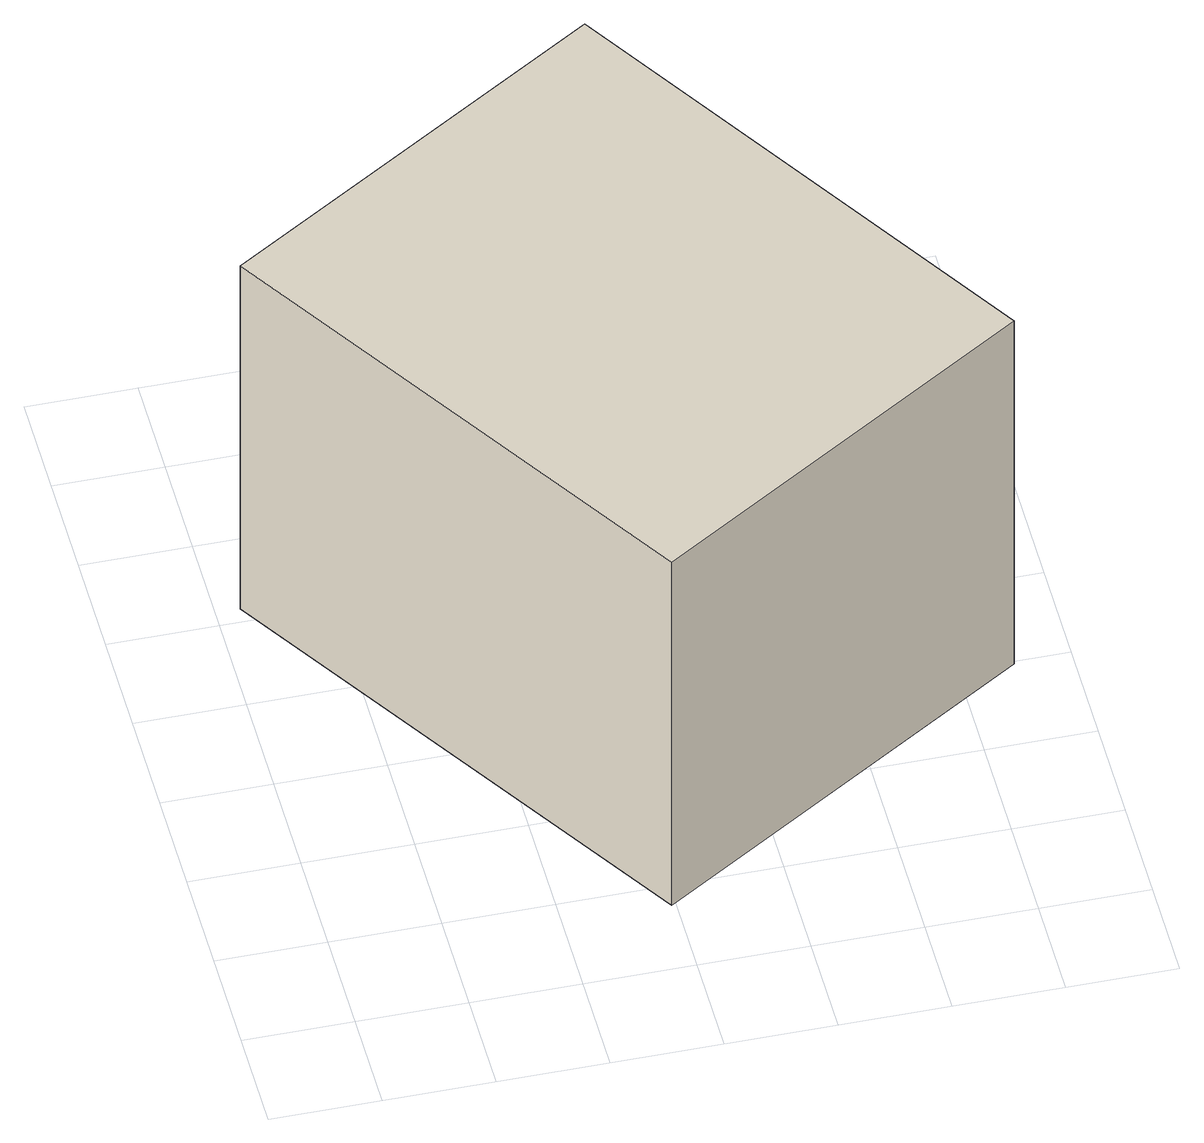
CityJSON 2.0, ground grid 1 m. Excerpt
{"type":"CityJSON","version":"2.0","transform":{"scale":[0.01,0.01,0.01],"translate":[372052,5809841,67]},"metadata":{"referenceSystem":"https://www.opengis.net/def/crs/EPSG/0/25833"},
"CityObjects":{
"building1":{"type":"Building","attributes":{"Gemeindeschluessel":"11000006","BezugspunktDach":"2200","function":"31001_1000","measuredHeight":4.08,"storeysAboveGround":1},"address":[{"country":"Germany","locality":"Berlin","thoroughfareNumber":"14 (1)","thoroughfareName":"Nikolskoer Weg"}],"geometry":[{"type":"Solid","lod":"1","boundaries":[[[[0,1,2,3]],[[4,5,6,7]],[[4,7,3,2]],[[5,4,2,1]],[[6,5,1,0]],[[7,6,0,3]]]]}]}
},
"vertices":[
[296,76,481],[649,297,481],[377,737,481],[22,516,481],[377,737,74],[649,297,74],[296,76,74],[22,516,74]
]}
